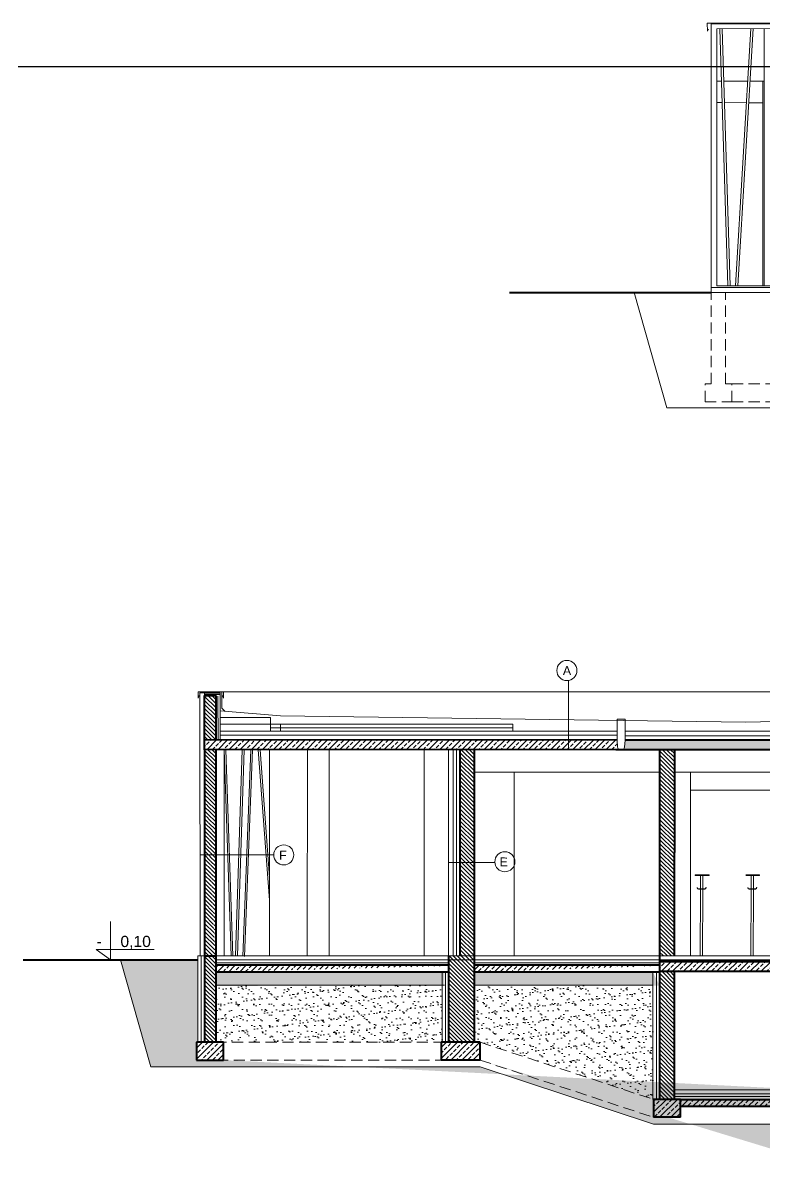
# Model space of a CAD drawing. Header units: millimetres. Extents: x -105266 to 178069, y 491 to 168574.
# Drawn here: x -82190 to -80533, y 32056 to 34628 of the extents above; entities that cross this region are included whole.
import ezdxf

# ---------------------------------------------------------------- set-up
doc = ezdxf.new("R2010")
doc.units = ezdxf.units.MM
doc.linetypes.add('HIDDENX2', pattern=[0.75, 0.5, -0.25])
for name, color, linetype, lineweight in [('A sc-murowane', 2, 'Continuous', 40), ('A-L-W', 123, 'Continuous', 15), ('A-L-W-nad', 123, 'HIDDENX2', 15), ('A-sc murowane', 2, 'Continuous', 40), ('A-sc wykończenie', 6, 'Continuous', 18), ('A-SC-MUROWANE', 2, 'Continuous', 40), ('AVG', 123, 'Continuous', 15), ('izolacja2', 4, 'BATTING', 9), ('stolarka', 1, 'Continuous', 5), ('ściany murowane', 2, 'Continuous', 40)]:
    doc.layers.add(name, color=color, linetype=linetype, lineweight=lineweight)
doc.styles.get("Standard").update_dxf_attribs({"font": 'arial.ttf'})
doc.linetypes.add('BATTING', pattern='A,0.00254,-2.54,[134,ltypeshp.shx,S=2.54,R=0,X=-2.54,Y=0],-5.08,[134,ltypeshp.shx,S=2.54,R=180,X=2.54,Y=0],-2.54', length=10.16254)
pattern_1 = [(315, (-111250.3502593951, -15442.86519388352), (4.490128060534578, 4.490128060534575), [])]
pattern_2 = [(45, (-143719.6235657406, -14209.13567902868), (-12.37436867076458, 12.37436867076458), []), (45, (-143707.2685657402, -14209.13567902868), (-12.37436867076458, 12.37436867076458), [8.4, -3.5])]
pattern_3 = [(315, (-143719.6235657406, -14209.13567902868), (4.490128060534578, 4.490128060534575), [])]
pattern_4 = [(37.50000000000001, (-111250.3502593951, -15442.86519388352), (-0.8000156479920228, 24.47066186646712), [0, -19.304, 0, -21.59, 0, -20.6375]), (7.499999999999999, (-111250.3502593951, -15442.86519388352), (22.47616415690013, 35.84125502841771), [0, -10.414, 0, -17.399, 0, -6.6675]), (327.5, (-111265.9712593953, -15442.86519388352), (39.5496185120729, 0.0718592339272881), [0, -6.35, 0, -22.86, 0, -29.845]), (317.5, (-111265.9712593953, -15442.86519388352), (38.17782262361486, 11.14646616286081), [0, -3.175, 0, -14.986, 0, -17.145])]

msp = doc.modelspace()

# ---------------------------------------------------------------- hatches: boundary and pattern name
at = {"layer": 'A-sc wykończenie'}
h = msp.add_hatch(dxfattribs=at)
h.set_pattern_fill('LINE', color=256, scale=2, angle=315)
h.set_pattern_definition([(315, (-108496.0025494739, -15445.48457257006), (4.490128060534578, 4.490128060534575), [])])
h.paths.add_polyline_path([(-81784.57361869115, 33124.83189601616), (-81784.57837068077, 33027.25709075843), (-81759.57681527102, 33027.25642097068), (-81759.5759746765, 33124.83116754763)])
h = msp.add_hatch(dxfattribs=at)
h.set_pattern_fill('JIS_STN_2.5', color=256, scale=7)
h.set_pattern_definition(pattern_2)
h.paths.add_polyline_path([(-80859.4120992047, 33005.20073481546), (-80862.22623895222, 33011.32559499006), (-80863.50748381738, 33027.20098432423), (-81784.57659364931, 33027.25709069603), (-81784.57659364931, 33006.16001561251)])
h = msp.add_hatch(dxfattribs=at)
h.set_pattern_fill('JIS_STN_2.5', color=256, scale=7)
h.set_pattern_definition(pattern_2)
h.paths.add_polyline_path([(-80849.4119088717, 33005.20055988514), (-80846.72680293184, 33011.32559499006), (-80845.41076077634, 33027.19994285751), (-78506.44765460558, 33027.12361097023), (-78506.44842104774, 33005.11895231473)])
h = msp.add_hatch(dxfattribs=at)
h.set_pattern_fill('LINE', color=256, scale=2, angle=315)
h.set_pattern_definition(pattern_1)
edge = h.paths.add_edge_path()
edge.add_line((-81784.5701976374, 33005.25709026564), (-81784.605919881, 32545.25706805535))
edge.add_line((-81759.51153214669, 33005.25556383214), (-81759.5395527703, 32545.25556468546))
edge.add_line((-81784.57793376615, 33005.25709073689), (-81759.51153214669, 33005.25556383214))
edge.add_line((-81784.60591988053, 32545.25706805535), (-81760.58903357407, 32545.25556740644))
h = msp.add_hatch(dxfattribs=at)
h.set_pattern_fill('LINE', color=256, scale=2, angle=315)
h.set_pattern_definition(pattern_1)
h.paths.add_polyline_path([(-81182.724769355, 32545.45215307853), (-81214.42982168749, 32545.45408437274), (-81214.40179301446, 33005.58622261627), (-81182.69676284652, 33005.22042750673)])
h = msp.add_hatch(dxfattribs=at)
h.set_pattern_fill('LINE', color=256, scale=2, angle=315)
h.set_pattern_definition(pattern_1)
edge = h.paths.add_edge_path()
edge.add_line((-80768.51837101739, 33005.19519807854), (-80735.6612727225, 33005.19519807854))
edge.add_line((-80735.6612727225, 33005.19519807854), (-80735.68928970883, 32545.25291016047))
edge.add_line((-80735.68928970883, 32545.25291016047), (-80768.54638800371, 32545.25491163089))
edge.add_line((-80768.54638800418, 32545.25491163089), (-80768.51837086279, 33005.19774228895))
h = msp.add_hatch(dxfattribs=at)
h.set_pattern_fill('AR-SAND', color=256, scale=0.5)
h.set_pattern_definition([(37.50000000000001, (-143719.6235657406, -14209.13567902868), (-0.8000156479920228, 24.47066186646712), [0, -19.304, 0, -21.59, 0, -20.6375]), (7.499999999999999, (-143719.6235657406, -14209.13567902868), (22.47616415690013, 35.84125502841771), [0, -10.414, 0, -17.399, 0, -6.6675]), (327.5, (-143735.2445657404, -14209.13567902868), (39.5496185120729, 0.0718592339272881), [0, -6.35, 0, -22.86, 0, -29.845]), (317.5, (-143735.2445657404, -14209.13567902868), (38.17782262361486, 11.14646616286081), [0, -3.175, 0, -14.986, 0, -17.145])])
edge = h.paths.add_edge_path()
edge.add_line((-81742.3703631011, 32312.66774431198), (-81802.36962241979, 32312.66620868993))
edge.add_line((-81802.36962241979, 32312.66620868993), (-81802.37064618079, 32352.66620868993))
edge.add_line((-81802.37064618079, 32352.66620868993), (-81799.60280491525, 32352.6662088103))
edge.add_line((-81799.60280491525, 32352.6662088103), (-81799.60750708423, 32536.38761386847))
edge.add_line((-81799.60750708423, 32536.38761386847), (-81971.99926883748, 32536.38482295095))
edge.add_line((-81971.99926883748, 32536.38482295095), (-81904.02634260172, 32297.66620868993))
edge.add_line((-81904.02634260172, 32297.66620868993), (-81169.41149269484, 32297.66681945547))
edge.add_line((-81169.41149269484, 32297.66681945547), (-80782.11866822068, 32169.97286890798))
edge.add_line((-80782.11866822068, 32169.97286890798), (-80370.82020713875, 32169.98095658609))
edge.add_line((-80370.82020713875, 32169.98095658609), (-80327.43731235314, 32056.2389955813))
edge.add_line((-81169.41150868472, 32312.66681945547), (-81742.3703631011, 32312.66620868993))
edge.add_line((-81169.41150868611, 32312.66681945547), (-80782.12888442978, 32185.00963213203))
edge.add_line((-80782.12785972815, 32184.97286609189), (-80722.1286013501, 32185.00963213203))
edge.add_line((-80722.1286013501, 32185.00963213203), (-80722.1286013501, 32209.00963269339))
edge.add_line((-80722.1286013501, 32209.00963269339), (-80496.31906920226, 32209.00963213215))
edge.add_line((-80496.31906920226, 32209.00963213215), (-80496.31851317335, 32185.00963213203))
edge.add_line((-80496.31851317335, 32185.00963213203), (-80436.3182300932, 32185.00963213203))
edge.add_line((-80436.3182300932, 32185.00963213203), (-80436.3182300932, 32209.00963213215))
edge.add_line((-80436.3182300932, 32209.00963213215), (-80303.79177117508, 32209.00963213215))
edge.add_line((-80303.79177117508, 32209.00963213215), (-80303.79177117508, 32082.45298339137))
edge.add_line((-80303.79177117508, 32082.45298339137), (-80033.80945547365, 32082.45298339137))
edge.add_line((-80033.80945547365, 32082.45298339137), (-80033.80945547365, 32185.00963213203))
edge.add_line((-80033.80945547365, 32185.00963213203), (-80033.80945547365, 32209.00963213215))
edge.add_line((-80033.80945547365, 32209.00963213215), (-79531.04576064993, 32209.00963213203))
edge.add_line((-79531.04576064993, 32209.00963213203), (-79531.04576064993, 32185.00963213203))
edge.add_line((-79531.04576064993, 32185.00963213203), (-79471.04547756977, 32185.00963213203))
edge.add_line((-79471.04547756977, 32185.00963213203), (-79471.05057769615, 32209.13568692376))
edge.add_line((-79471.05057769615, 32209.13568692376), (-79304.38489064548, 32209.1709192088))
edge.add_line((-79304.38489064548, 32209.1709192088), (-79304.37978307178, 32185.00963213203))
edge.add_line((-79304.37978307178, 32185.00963213203), (-79225.57223869741, 32185.00811635425))
edge.add_line((-80012.73377145195, 32056.2389955813), (-79976.25404510109, 32169.98690650381))
edge.add_line((-79976.25404510109, 32169.98690650381), (-79222.7614015855, 32170.00003181655))
edge.add_line((-79222.7614015855, 32170.00003181655), (-78561.40694523949, 32388.9404048127))
edge.add_line((-78561.40694523949, 32388.9404048127), (-77321.76639173573, 32388.94040481573))
edge.add_line((-77321.76639173573, 32388.94040481573), (-77276.6910993268, 32527.86365030079))
edge.add_line((-80327.43731235314, 32056.2389955813), (-80012.73377145195, 32056.2389955813))
edge.add_line((-78561.39572697479, 32403.94131755854), (-78482.58931573221, 32403.96341984709))
edge.add_line((-78482.58931573221, 32403.96341984709), (-78482.59071728095, 32531.76935620002))
edge.add_line((-78482.59071728095, 32531.76935620002), (-77400.81054850502, 32531.70346021048))
edge.add_line((-77400.81054850502, 32531.70346021048), (-77400.81054850502, 32527.85364392145))
edge.add_line((-77400.81054850502, 32527.85364392145), (-77276.6602594007, 32527.85364392157))
edge.add_line((-78561.39849598633, 32403.9404048127), (-79225.57223866854, 32185.00963213203))
h = msp.add_hatch(dxfattribs=at)
h.set_pattern_fill('LINE', color=256, scale=2, angle=315)
h.set_pattern_definition(pattern_3)
edge = h.paths.add_edge_path()
edge.add_line((-81784.60453274447, 32352.66620868993), (-81759.60453274121, 32352.66620868993))
edge.add_line((-81759.60723747613, 32545.25556486101), (-81759.60453274121, 32352.66620868999))
edge.add_line((-81784.59249907566, 32545.25706721681), (-81784.60453274447, 32352.66620868993))
edge.add_line((-81784.60591988053, 32545.25706805535), (-81760.5890335736, 32545.25556740644))
h = msp.add_hatch(dxfattribs=at)
h.set_pattern_fill('LINE', color=256, scale=2, angle=315)
h.set_pattern_definition(pattern_3)
edge = h.paths.add_edge_path()
edge.add_line((-81239.82210344935, 32352.66716988351), (-81239.81037397144, 32545.22390569451))
edge.add_line((-81239.81037397144, 32545.22390569457), (-81182.72478347013, 32545.22042836012))
edge.add_line((-81182.72478347059, 32545.22042836006), (-81182.73651275804, 32352.66681945483))
edge.add_line((-81182.73651275804, 32352.66681945488), (-81239.82210325936, 32352.67029678934))
h = msp.add_hatch(dxfattribs=at)
h.set_pattern_fill('JIS_STN_2.5', color=256, scale=7)
h.set_pattern_definition(pattern_2)
h.paths.add_polyline_path([(-80768.54684306888, 32510.17101861049), (-80768.54642534649, 32532.1951989321), (-80454.93827106312, 32532.17609567965), (-80454.93961117996, 32510.1760957204)])
h = msp.add_hatch(dxfattribs=at)
h.set_pattern_fill('JIS_STN_2.5', color=256, scale=7)
h.set_pattern_definition(pattern_2)
edge = h.paths.add_edge_path()
edge.add_line((-81239.81852931736, 32510.2193779488), (-81239.80569082845, 32523.22708265165))
edge.add_line((-81239.81256505262, 32509.25406921144), (-81759.60784172427, 32509.28573222873))
edge.add_line((-81239.81171389457, 32523.22708421167), (-81759.60692530146, 32523.02734391952))
edge.add_line((-81759.60783914264, 32509.28573222879), (-81759.60692530285, 32523.02734353919))
h = msp.add_hatch(dxfattribs=at)
h.set_pattern_fill('AR-SAND', color=256, scale=0.2)
h.set_pattern_definition([(37.50000000000001, (-105436.4981864511, -25325.86517273365), (-0.3200062591968091, 9.788264746586847), [0, -7.721600000000001, 0, -8.636000000000001, 0, -8.255]), (7.499999999999999, (-105436.4981864511, -25325.86517273365), (8.990465662760053, 14.33650201136709), [0, -4.1656, 0, -6.959600000000001, 0, -2.667]), (327.5, (-105442.7465864511, -25325.86517273365), (15.81984740482916, 0.02874369357091524), [0, -2.54, 0, -9.144, 0, -11.938]), (317.5, (-105442.7465864511, -25325.86517273365), (15.27112904944594, 4.458586465144326), [0, -1.27, 0, -5.9944, 0, -6.858000000000001])])
edge = h.paths.add_edge_path()
edge.add_line((-81249.07123139987, 32480.2193999875), (-81759.60656968059, 32478.04531734863))
edge.add_line((-81759.60656968059, 32478.04531734869), (-81759.60699100207, 32508.04531734578))
edge.add_line((-81249.05966236835, 32510.21939996329), (-81759.6069935837, 32508.04531734572))
edge.add_line((-81249.0604764295, 32478.04855582969), (-81249.06094020998, 32508.04855582964))
h = msp.add_hatch(dxfattribs=at)
h.set_pattern_fill('AR-SAND', color=256, scale=0.2)
h.set_pattern_definition([(37.50000000000001, (-104970.984733518, -25324.94414420541), (-0.3200062591968091, 9.788264746586847), [0, -7.721600000000001, 0, -8.636000000000001, 0, -8.255]), (7.499999999999999, (-104970.984733518, -25324.94414420541), (8.990465662760053, 14.33650201136709), [0, -4.1656, 0, -6.959600000000001, 0, -2.667]), (327.5, (-104977.2331335179, -25324.94414420541), (15.81984740482916, 0.02874369357091524), [0, -2.54, 0, -9.144, 0, -11.938]), (317.5, (-104977.2331335179, -25324.94414420541), (15.27112904944594, 4.458586465144326), [0, -1.27, 0, -5.9944, 0, -6.858000000000001])])
edge = h.paths.add_edge_path()
edge.add_line((-80768.5878607046, 32478.96867318674), (-81182.72735055184, 32478.97283810186))
edge.add_line((-81182.72735055184, 32478.97283810181), (-81182.72552308973, 32508.97333261448))
edge.add_line((-80783.55687342651, 32510.19805227419), (-81182.72552567135, 32508.97333261448))
edge.add_line((-80783.55640953753, 32478.96895707074), (-80783.55685441729, 32508.96844179668))
h = msp.add_hatch(dxfattribs=at)
h.set_pattern_fill('JIS_STN_2.5', color=256, scale=7)
h.set_pattern_definition(pattern_2)
edge = h.paths.add_edge_path()
edge.add_line((-80768.54683163969, 32510.19052689093), (-80768.54703274716, 32523.19930187329))
edge.add_line((-80768.54707334071, 32509.25299535041), (-81182.7269743399, 32509.25406918996))
edge.add_line((-80768.5468088274, 32523.19930306218), (-81182.72612782774, 32523.1508152304))
edge.add_line((-81182.7269717578, 32509.2540691899), (-81182.72612782821, 32523.15081485001))
h = msp.add_hatch(dxfattribs=at)
h.set_pattern_fill('LINE', color=256, scale=2, angle=315)
h.set_pattern_definition(pattern_3)
edge = h.paths.add_edge_path()
edge.add_line((-80768.54684252266, 32510.19981861093), (-80735.70117648525, 32510.19733399306))
edge.add_line((-80735.70117648525, 32510.19733399306), (-80735.71849214213, 32225.00963213209))
edge.add_line((-80735.71849214213, 32225.00963213203), (-80768.55246445324, 32225.00963213203))
edge.add_line((-80768.55246445324, 32225.00963213203), (-80768.53438184105, 32509.25274954167))
h = msp.add_hatch(dxfattribs=at)
h.set_pattern_fill('AR-SAND', color=256, scale=0.5)
h.set_pattern_definition(pattern_4)
h.paths.add_polyline_path([(-81253.94060587251, 32352.66773316824), (-81759.6045327496, 32352.66681945186), (-81759.60680840045, 32480.22047141766), (-81253.94257773805, 32480.21932450858)])
h = msp.add_hatch(dxfattribs=at)
h.set_pattern_fill('AR-SAND', color=256, scale=0.5)
h.set_pattern_definition(pattern_4)
edge = h.paths.add_edge_path()
edge.add_line((-81169.41150868658, 32352.66681945547), (-80782.12888442978, 32225.00963213209))
edge.add_line((-81169.41150868658, 32352.66681945488), (-81182.73651275804, 32352.66681945488))
edge.add_line((-81182.73651275804, 32352.66681945488), (-81182.73848421333, 32480.19188118553))
edge.add_line((-81182.73848421287, 32480.19188118553), (-80783.55640955057, 32480.19188118553))
edge.add_line((-80783.55640955057, 32480.19188118553), (-80783.55246453427, 32225.00550933742))
h = msp.add_hatch(dxfattribs=at)
h.set_pattern_fill('JIS_STN_2.5', color=256, scale=7)
h.set_pattern_definition(pattern_2)
edge = h.paths.add_edge_path()
edge.add_line((-81742.3703631011, 32312.66620868993), (-81742.3703631011, 32352.66620868993))
edge.add_line((-81742.3703631011, 32352.66620868993), (-81802.37064618079, 32352.66620868993))
edge.add_line((-81802.37064618079, 32352.66620868993), (-81802.36962242026, 32312.66620868993))
edge.add_line((-81802.36962241979, 32312.66620868993), (-81745.64122031184, 32312.66620868993))
h = msp.add_hatch(dxfattribs=at)
h.set_pattern_fill('JIS_STN_2.5', color=256, scale=7)
h.set_pattern_definition(pattern_2)
h.paths.add_polyline_path([(-81169.41149815192, 32312.66681945547), (-81169.41150868658, 32352.66681945547), (-81256.38023516929, 32352.66681945151), (-81256.38809147172, 32312.66681945151)])
h = msp.add_hatch(dxfattribs=at)
h.set_pattern_fill('JIS_STN_2.5', color=256, scale=7)
h.set_pattern_definition(pattern_2)
edge = h.paths.add_edge_path()
edge.add_line((-80722.1286013501, 32194.98120952213), (-80722.1286013501, 32225.00963213197))
edge.add_line((-80722.1286013501, 32225.00963213203), (-80782.12888442978, 32225.00963213203))
edge.add_line((-80782.12888442978, 32225.00963213203), (-80782.12786066925, 32185.00963213203))
edge.add_line((-80782.12786066925, 32185.00963213203), (-80722.1286013501, 32185.00963213203))
h = msp.add_hatch(dxfattribs=at)
h.set_pattern_fill('JIS_STN_2.5', color=256, scale=7)
h.set_pattern_definition(pattern_2)
h.paths.add_polyline_path([(-80722.1286013501, 32209.00963213215), (-80722.1288087724, 32225.00963213203), (-80496.31851317335, 32225.00963213203), (-80496.31906920226, 32209.00963213215)])

# ---------------------------------------------------------------- linework, layer by layer
at = {"color": 1}
msp.add_xline((57065.48079975078, 34530.79983537231), (1, 0), dxfattribs=at)
at = {"layer": 'A sc-murowane', "linetype": 'Continuous', "ltscale": 50}
msp.add_line((-81759.58179190636, 33126.59337230412), (-81759.57681527661, 33027.2562133968), dxfattribs=at)
at = {"layer": 'A-L-W'}
for p, q in [((-80661.58506412452, 34609.80369302946), (-80662.11483839175, 34627.76641690895)), ((-80662.11483839175, 34627.76641690895), (-80031.57612577101, 34627.57623637399)), ((-80659.1190264227, 34614.380645226), (-80661.58506412452, 34609.80369302946)), ((-80621.20076886026, 34026.59532908969), (-80094.81500798205, 34026.60335383601)), ((-81798.334379988, 33134.70517327568), (-81798.33859004613, 33120.74683191198)), ((-81798.33859004613, 33120.74683191198), (-81796.35039841218, 33126.29206412287)), ((-81798.334379988, 33134.70517327568), (-81744.50371536586, 33134.87678505016)), ((-81784.5738015908, 33132.83182172025), (-81794.59678989483, 33132.83211380093)), ((-81784.5738015908, 33132.83182172025), (-81784.57398336494, 33126.59410107591)), ((-81745.56529027104, 33134.87340075699), (-81745.57575848253, 33098.23298218312)), ((-81742.43775510063, 33120.74850371866), (-81744.42260131214, 33126.29493426102)), ((-81742.4335450425, 33134.70684508224), (-81742.43775510063, 33120.74850371866)), ((-81745.57575848253, 33098.23298218312), (-81739.08987928016, 33091.80721123623)), ((-81749.57997006198, 33077.25495899051), (-81636.96071737978, 33077.25464998245)), ((-81636.96071737978, 33077.25464998245), (-81636.96254493177, 33047.25268515445)), ((-80577.17603179414, 33067.09341940448), (-79530.30063055616, 33092.11979989674)), ((-81636.96254493177, 33047.25268515445), (-81636.96163115578, 33062.25366756845)), ((-81615.15996644806, 33062.25366756845), (-81615.16088058401, 33047.24677087671)), ((-81784.57793376615, 33005.25709073689), (-81759.51153214669, 33005.25556383214))]:
    msp.add_line(p, q, dxfattribs=at)
for points in [[(-81615.15996644806, 33081.45435908881), (-81749.57903024481, 33092.68345351391), (-81749.57903024481, 33092.68345351391)], [(-80782.12785972815, 32184.97286609189), (-80722.1286013501, 32185.00963213203), (-80722.1286013501, 32209.00963269339), (-80496.31906920226, 32209.00963213215), (-80496.31851317335, 32185.00963213203), (-80436.3182300932, 32185.00963213203), (-80436.3182300932, 32209.00963213215), (-80303.79177117508, 32209.00963213215), (-80303.79177117508, 32082.45298339137), (-80033.80945547365, 32082.45298339137), (-80033.80945547365, 32185.00963213203), (-80033.80945547365, 32209.00963213215), (-79531.04576064993, 32209.00963213203), (-79531.04576064993, 32185.00963213203), (-79471.04547756977, 32185.00963213203), (-79471.05057769615, 32209.13568692376), (-79304.38489064548, 32209.1709192088), (-79304.37978307178, 32185.00963213203), (-79225.57223869741, 32185.00811635425)]]:
    msp.add_lwpolyline(points, dxfattribs=at)
at = {"layer": 'A-L-W-nad', "linetype": 'HIDDENX2', "ltscale": 50}
for p, q in [((-80653.19791823879, 33822.07610678185), (-80653.15593874102, 34026.59484193347)), ((-80621.199119976, 33822.02749201273), (-80621.20076886026, 34026.59532908969)), ((-80667.19836261097, 33782.07587626205), (-80667.19924073873, 33822.07587625262)), ((-80667.19903949669, 33822.07587625635), (-80653.19791823879, 33822.07610678185)), ((-80094.79882142527, 33822.03594909621), (-80621.199119976, 33822.02749201273)), ((-80621.19907609952, 33822.07663364233), (-80607.19903951159, 33822.07686415211)), ((-80607.1984297095, 33782.0768641485), (-80607.19903951159, 33822.07686415211)), ((-80667.19836261097, 33782.07587626205), (-80607.1984297095, 33782.0768641485)), ((-80607.25906691162, 33782.07686332312), (-80109.01932196665, 33782.03066800594)), ((-81248.22068894023, 32352.66681945186), (-81759.6045327496, 32352.66681945186)), ((-81169.41150868658, 32352.66681945547), (-80782.12888442978, 32225.00963213203)), ((-81169.41150868472, 32312.66681945547), (-81742.3703631011, 32312.66620868993)), ((-81169.41150868611, 32312.66681945547), (-80782.12888442978, 32185.00963213203))]:
    msp.add_line(p, q, dxfattribs=at)
at = {"layer": 'A-sc murowane', "linetype": 'Continuous', "ltscale": 50}
msp.add_line((-81103.93602439176, 34026.58480133828), (-80653.16032287126, 34026.59013488669), dxfattribs=at)
at = {"layer": 'A-sc wykończenie'}
for p, q in [((-80538.15889076956, 34041.44217991795), (-80538.36636059379, 34498.07324749198)), ((-80971.88145007726, 33005.19832149394), (-80971.88145007726, 33160.26008400928)), ((-81794.59092675449, 32770.67268324482), (-81630.0716114754, 32770.6553514132)), ((-81136.41038829947, 32753.9473794012), (-81239.79765929954, 32753.95406242869)), ((-80658.18716789337, 32724.56411806728), (-80689.29421684725, 32724.5747435355)), ((-80658.18648473846, 32726.56411795063), (-80689.29353369234, 32726.57474341885)), ((-80677.18602353634, 32724.57060764906), (-80677.30359591005, 32695.07064608812)), ((-80672.18599063272, 32724.56889975026), (-80672.30356300643, 32695.06893818932)), ((-80545.18176750673, 32724.56382507949), (-80576.28881646061, 32724.57445054771)), ((-80545.18108435182, 32726.56382496272), (-80576.2881333057, 32726.57445043106)), ((-80564.1806231497, 32724.57031466115), (-80564.29819552341, 32695.07035310032)), ((-80559.18059024608, 32724.56860676246), (-80559.29816261979, 32695.06864520152)), ((-80667.78834268471, 32695.06739589166), (-80681.81749634558, 32695.07218793502)), ((-80667.38075344704, 32694.56725663914), (-80681.79840006187, 32694.57218138293)), ((-80677.30558866236, 32694.57064673958), (-80677.90065681536, 32545.26271754516)), ((-80672.30555575874, 32694.56893884089), (-80672.90069652555, 32545.24279015652)), ((-80554.78294229807, 32695.06710290375), (-80568.81209595848, 32695.07189494722)), ((-80554.37535305994, 32694.56696365135), (-80568.79299967477, 32694.57188839513)), ((-80564.30018827572, 32694.57035375178), (-80564.89525642872, 32545.26242455737)), ((-80559.30015537163, 32694.5686458531), (-80559.89529613892, 32545.24249716873))]:
    msp.add_line(p, q, dxfattribs=at)
msp.add_circle((-80975.5209445499, 33182.38712485672), 22.42435855667246, dxfattribs=at)
for centre, radius, start, end in [((-80684.66570399536, 32697.41136601918), 0.2528120265525919, 353.5132131139089, 190.6205279581231), ((-80682.01092396092, 32697.46954869282), 2.905151282467157, 182.0668705313441, 274.1951720931587), ((-80682.01092396092, 32697.46954869282), 2.405151282469991, 182.0668705313441, 274.6128355362412), ((-80667.59327734608, 32697.46462394904), 2.405151282469991, 265.3480225598933, 357.8939875716005), ((-80667.59327734608, 32697.46462394904), 2.905151282467158, 274.1951720931587, 357.8939875716005), ((-80664.93853767889, 32697.40462766298), 0.252812026552592, 349.3403301498934, 186.4476449874675), ((-80571.66030360872, 32697.41107303138), 0.2528120265525919, 353.5132131139089, 190.6205279581231), ((-80569.00552357428, 32697.46925570503), 2.905151282467157, 182.0668705313441, 274.1951720931587), ((-80569.00552357428, 32697.46925570503), 2.405151282469991, 182.0668705313441, 274.6128355362412), ((-80554.58787695898, 32697.46433096124), 2.405151282469991, 265.3480225598933, 357.8939875716005), ((-80554.58787695898, 32697.46433096124), 2.905151282467158, 274.1951720931587, 357.8939875716005), ((-80551.93313729225, 32697.40433467519), 0.252812026552592, 349.3403301498934, 186.4476449874675)]:
    msp.add_arc(centre, radius, start, end, dxfattribs=at)
at = {"layer": 'A-SC-MUROWANE'}
for p, q in [((-81784.57793376615, 33005.25709073689), (-81784.57054259509, 33126.59410097556)), ((-81759.5047273568, 33116.96625904147), (-81759.51019202985, 33027.25556379127)), ((-80863.53223705545, 33027.20098583204), (-81784.57659364931, 33027.25709069603)), ((-78506.44765460558, 33027.12361097023), (-80845.41076077634, 33027.19994285751)), ((-81784.5701976374, 33005.25709026564), (-81784.605919881, 32545.25706805535)), ((-80862.41209922146, 33005.20091755864), (-81784.57787876503, 33006.16001694907)), ((-81759.51153214669, 33005.25556383214), (-81759.5395527703, 32545.25556468546)), ((-81214.40181517901, 33005.22235880095), (-81214.42983580308, 32545.22235965439)), ((-81182.69676284652, 33005.22042750673), (-81182.72478347059, 32545.22042836017)), ((-78506.83260076467, 33005.11896569609), (-80866.05943037636, 33005.20113973368)), ((-80768.51837101739, 33005.19519807854), (-80768.54639164146, 32545.19519893198)), ((-80735.6612727225, 33005.19319660812), (-80735.68929334657, 32545.19319746156)), ((-82189.64847417662, 32536.34312330758), (-81799.60750646584, 32536.34943783308)), ((-81784.60591988053, 32545.25706805535), (-81760.58903357407, 32545.25556740644)), ((-81784.59249907566, 32545.25706721681), (-81784.60453274447, 32352.66620868993)), ((-81759.60723747613, 32545.25556486101), (-81759.60453274121, 32352.66620868993)), ((-81239.81037397144, 32545.22390569457), (-81239.82210344935, 32352.66716988351)), ((-81182.72478347059, 32545.22042836017), (-81182.73651275804, 32352.66681945488)), ((-80768.54639164146, 32545.19519893198), (-80768.5524645366, 32225.00522483933)), ((-80454.93794698475, 32532.17609565753), (-80768.54517832745, 32532.19981854795)), ((-81239.81262996767, 32509.2540692154), (-81759.60784172427, 32509.28573222879)), ((-81239.81171625174, 32524.25406918758), (-81759.60692800835, 32524.28573220097)), ((-80768.54707334537, 32509.25274958219), (-81182.72697433943, 32509.2540691899)), ((-80768.54678897114, 32524.24621364068), (-81182.7260606235, 32524.25406918758)), ((-80454.93961117996, 32510.1760957204), (-80768.54684252266, 32510.19981861093)), ((-80735.69691905353, 32510.19733367093), (-80735.71849214213, 32225.00963213203)), ((-81742.3703631011, 32352.66620868993), (-81802.37064618079, 32352.66620868993)), ((-81802.37064618079, 32352.66620868993), (-81802.36962241979, 32312.66620868993)), ((-81742.3703631011, 32312.66620868993), (-81742.3703631011, 32352.66620868993)), ((-81256.38023516929, 32352.66681945151), (-81256.38809147172, 32312.66681945151)), ((-81169.41150868658, 32352.66681945547), (-81256.38023516929, 32352.66681945151)), ((-81169.41150868658, 32312.66681945547), (-81169.41150868658, 32352.66681945547)), ((-81802.36962241979, 32312.66620868993), (-81742.3703631011, 32312.66620868993)), ((-81169.41150868658, 32312.66681945547), (-81256.38809147172, 32312.66681945151)), ((-80722.1286013501, 32225.00963213203), (-80782.12888442978, 32225.00963213203)), ((-80782.12888442978, 32225.00963213203), (-80782.12785972815, 32184.97286609189)), ((-80722.1286013501, 32185.00963213203), (-80722.1286013501, 32225.00963213203)), ((-80722.1286013501, 32185.00963213203), (-80782.12888442978, 32185.00963213203))]:
    msp.add_line(p, q, dxfattribs=at)
msp.add_lwpolyline([(-80722.1286013501, 32209.00963213215), (-80722.1288087724, 32225.00963213203), (-80496.31851317335, 32225.00963213203), (-80496.31906920226, 32209.00963213215), (-80722.1286013501, 32209.00963213215)], dxfattribs=at)
at = {"layer": 'AVG', "linetype": 'Continuous', "ltscale": 50}
for p, q in [((-80630.23512093557, 34498.07324749105), (-80640.84842674268, 34498.07324749198)), ((-80571.89504786787, 34498.07324749198), (-80625.23276301494, 34498.07324749198)), ((-80535.16331419928, 34498.07324749198), (-80566.88637802025, 34498.07324749198)), ((-80628.76515861807, 34450.21462917574), (-80640.8476971362, 34450.21444497748)), ((-80574.72735251134, 34449.99862134982), (-80623.76218644736, 34450.19463056386)), ((-80539.9036707326, 34449.85941903283), (-80569.71986194162, 34449.978604674)), ((-80752.22325779984, 33769.07447634301), (-80825.54770988945, 34026.58746811248)), ((-80752.22325779984, 33769.07447634301), (-80051.29335592288, 33769.08601700807)), ((-81794.59678989483, 33132.83211380093), (-81794.58727742938, 32545.25808668639)), ((-81749.5765846383, 33132.83170131665), (-81749.58301578203, 33027.25495908329)), ((-80863.50748381738, 33027.20098432423), (-80863.50465523472, 33073.63635617252)), ((-80863.50465523472, 33073.63635617252), (-80845.22285280444, 33073.63632014058)), ((-80845.52238399695, 33027.19994965977), (-80845.22285280444, 33073.63632014058)), ((-80862.22623895222, 33011.32559499006), (-80863.53223705545, 33027.20098583204)), ((-81740.66166603306, 33005.25441560383), (-81740.68968658868, 32545.25553630946)), ((-81639.51153236927, 33005.24825410418), (-81639.53955299288, 32545.24825495762)), ((-81554.95436761642, 33005.24310335518), (-81554.98238749962, 32545.2552567504)), ((-81506.28653048511, 33005.24013878313), (-81506.31455019276, 32545.25518348698)), ((-81294.15901312951, 33005.22721716274), (-81294.18703206928, 32545.25486415568)), ((-81239.78235334784, 33005.22390484113), (-81239.81037397144, 32545.22390569457)), ((-81229.51585038585, 33005.22327946326), (-81229.54387100946, 32545.2232803167)), ((-80859.4120992047, 33005.20073481546), (-80862.22623895222, 33011.32559499006)), ((-80849.41209922332, 33005.20012567147), (-80846.72680293184, 33011.32559499006)), ((-81093.44343550291, 32955.21499060107), (-81093.46840799667, 32545.25456199901)), ((-80699.85710205018, 32955.19101552585), (-80699.88207311902, 32545.25396950416)), ((-80478.79273686811, 32915.17754944858), (-80699.85953862613, 32915.19101560001)), ((-81994.62933474706, 32622.18039443741), (-81994.62799032146, 32536.34628057039)), ((-82026.70727537127, 32559.75531870897), (-81897.08924727628, 32559.75927075862)), ((-81994.62799032146, 32536.34628057039), (-82026.70727537127, 32559.75531870897)), ((-81799.60765069045, 32545.25800540963), (-81799.60453274261, 32352.66596584908)), ((-81799.60765069045, 32545.25800540963), (-81784.60591988053, 32545.25706805535)), ((-80768.54656124415, 32536.25299534913), (-81759.53957610458, 32536.25556468558)), ((-80454.93823272336, 32545.2521822604), (-81759.5395527703, 32545.25556468546)), ((-80454.9376444041, 32536.17609564601), (-80768.5448757468, 32536.19981853654)), ((-81253.93101051843, 32510.1896684837), (-81253.94060587251, 32352.66773316824)), ((-80783.55707442175, 32508.1544060812), (-80783.55246453427, 32225.00550933742)), ((-81249.0614898002, 32480.21939996713), (-81759.60680840045, 32480.22047141766)), ((-80783.55640964603, 32480.19805228246), (-81182.7269801723, 32480.19188136329)), ((-80478.82585106624, 32246.20102699079), (-80735.71775224034, 32246.19711067576)), ((-80478.82571386147, 32237.20102699184), (-80735.71761503557, 32237.19711067692))]:
    msp.add_line(p, q, dxfattribs=at)
at = {"layer": 'AVG'}
for p, q in [((-81749.57594274331, 33131.70670131246), (-81784.57380546138, 33131.70682172025)), ((-81749.57593275627, 33132.83170131246), (-81784.5738015908, 33132.83182172025)), ((-81744.50371536586, 33134.87678505016), (-78559.44361973528, 33134.68276902685)), ((-81615.15996644806, 33081.45435908881), (-80577.17603179414, 33067.09341940448)), ((-80863.50479097033, 33047.20098419722), (-81749.58179749429, 33047.25495904616)), ((-81636.96163115578, 33062.25366756845), (-81096.33400822684, 33062.25366756845)), ((-81096.33400822684, 33062.27503759415), (-81096.33492558982, 33047.21516690509)), ((-78544.76384639341, 33047.05973948458), (-80845.24169790113, 33047.19987171191)), ((-80846.72680293184, 33011.32559499006), (-80845.41076077634, 33027.19994285751)), ((-81740.66166603306, 33005.25441560383), (-81725.29463773474, 32545.6144815396)), ((-81736.66389965845, 33005.38807193878), (-81721.29687136013, 32545.74813787466)), ((-81715.12527525538, 32545.25544953313), (-81700.18722771082, 33005.25195012767)), ((-81711.12738274431, 32545.12562091848), (-81696.18933519928, 33005.12212151302)), ((-81699.20460006615, 32544.42102446572), (-81681.47626954943, 33005.2508103609)), ((-81695.20755673593, 32544.26725639905), (-81677.47922621967, 33005.09704229423)), ((-81664.39509270454, 33004.95346972988), (-81639.53195677671, 32669.9513841544)), ((-81660.40606398016, 33005.24952688198), (-81639.23788563881, 32720.03273392016)), ((-80768.52141673744, 32955.19519817132), (-81182.69980856657, 32955.2204275994)), ((-80478.79030029217, 32955.1775493743), (-80735.66431844255, 32955.1931967009)), ((-80689.29421684725, 32724.5747435355), (-80689.29353369234, 32726.57474341885)), ((-80658.18716789337, 32724.56411806728), (-80658.18648473846, 32726.56411795063)), ((-80545.18176750673, 32724.56382507949), (-80545.18108435182, 32726.56382496272)), ((-81971.98839861315, 32536.34664709157), (-81799.60750646584, 32536.34943783308)), ((-81799.60750646584, 32536.34943783308), (-81799.60750646584, 32352.66620868993)), ((-81799.60750646584, 32352.66620868993), (-81802.37064617893, 32352.66613797007))]:
    msp.add_line(p, q, dxfattribs=at)
at = {"layer": 'AVG', "linetype": 'Continuous', "ltscale": 50}
msp.add_lwpolyline([(-81742.3703631011, 32312.66774431198), (-81802.36962241979, 32312.66620868993), (-81802.37064618079, 32352.66620868993), (-81799.60280491525, 32352.6662088103), (-81799.60750708423, 32536.38761386847), (-81971.99926883748, 32536.38482295095), (-81904.02634260172, 32297.66620868993), (-81169.41149269484, 32297.66681945547), (-80782.11866822068, 32169.97286890798), (-80370.82020713875, 32169.98095658609), (-80327.43731235314, 32056.2389955813)], dxfattribs=at)
at = {"layer": 'izolacja2', "linetype": 'BATTING', "ltscale": 0.25}
msp.add_line((-81749.57596602125, 33129.0844905025), (-81784.57375980329, 33129.08480119031), dxfattribs=at)
at = {"layer": 'izolacja2', "linetype": 'BATTING', "ltscale": 0.5}
msp.add_line((-81754.324508514, 33027.25595688775), (-81754.57598563257, 33124.83141804418), dxfattribs=at)
at = {"layer": 'izolacja2', "ltscale": 1.3}
msp.add_line((-81749.5808837779, 33062.25495901833), (-81636.96163149478, 33062.24809888414), dxfattribs=at)
at = {"layer": 'izolacja2', "ltscale": 0.75}
for p, q in [((-81636.96208804354, 33054.75317636145), (-81096.33446690833, 33054.74510224968)), ((-81792.10678528549, 32545.25753673249), (-81792.10678528549, 32352.66620868993)), ((-80775.58324091622, 32225.00963213203), (-80775.58785074178, 32509.25303426619))]:
    msp.add_line(p, q, dxfattribs=at)
at = {"layer": 'izolacja2'}
for p, q in [((-81749.58237239506, 33037.81710942196), (-80863.50684041178, 33037.76344367083)), ((-80845.24169790113, 33036.87117755519), (-78544.76447555955, 33036.73104536616))]:
    msp.add_line(p, q, dxfattribs=at)
at = {"layer": 'izolacja2', "ltscale": 0.8}
msp.add_line((-81221.79056175958, 33005.22280888203), (-81221.79175431488, 32545.25417047286), dxfattribs=at)
at = {"layer": 'izolacja2', "linetype": 'BATTING', "ltscale": 0.6}
for p, q in [((-81759.60704299455, 32529.95720184398), (-81239.81121287841, 32530.00161563432)), ((-81182.7443322127, 32529.93454100018), (-80768.60051280001, 32529.96926801164))]:
    msp.add_line(p, q, dxfattribs=at)
at = {"layer": 'izolacja2', "ltscale": 0.2}
msp.add_line((-80768.5448757468, 32533.90293258523), (-80454.93153861698, 32533.88874415694), dxfattribs=at)
at = {"layer": 'izolacja2', "ltscale": 0.7}
msp.add_line((-81246.5123747538, 32509.2540692154), (-81246.51232997022, 32352.66643759901), dxfattribs=at)
at = {"layer": 'izolacja2', "ltscale": 0.6}
msp.add_line((-80735.71791787652, 32231.53287937296), (-80478.81919746354, 32231.53679579184), dxfattribs=at)
at = {"layer": 'izolacja2'}
msp.add_lwpolyline([(-80859.41217887003, 33005.20090820374), (-80862.22623895222, 33011.32559499006)], dxfattribs=at)
at = {"layer": 'stolarka', "linetype": 'Continuous', "ltscale": 50}
for p, q in [((-80086.3199631802, 34625.71590774939), (-80653.16517476013, 34625.72416765861)), ((-80653.16517475827, 34625.72416765861), (-80653.16032287126, 34026.59013488669)), ((-80090.35455166476, 34617.71099197761), (-80640.85021021424, 34615.06059246663)), ((-80640.85021094253, 34615.10836104363), (-80640.84146541843, 34041.44295425971)), ((-80616.2098602799, 34041.44276850975), (-80633.83084706424, 34615.14188419063)), ((-80611.20750120303, 34041.44273078629), (-80628.82922281904, 34615.16577099696)), ((-80598.79732672565, 34041.44263719967), (-80564.97860559096, 34615.47070940364)), ((-80593.78865910156, 34041.44259942872), (-80559.96852607859, 34615.49463659026)), ((-80535.16515311619, 34615.57459387429), (-80535.15616784964, 34041.44215727401)), ((-80091.84553868903, 34037.43881421468), (-80653.15615217036, 34037.44304712607)), ((-80094.79813574647, 34026.60335409328), (-80653.15593874102, 34026.59484193347)), ((-80092.84188690616, 34041.43882172836), (-80640.84146541843, 34041.44295425971))]:
    msp.add_line(p, q, dxfattribs=at)
for centre, radius in [((-81607.64725301854, 32770.65323456064), 22.42435855667246), ((-81114.04074323803, 32755.51289417049), 22.42435855667247)]:
    msp.add_circle(centre, radius, dxfattribs=at)
at = {"layer": 'ściany murowane', "linetype": 'Continuous', "ltscale": 50}
msp.add_line((-81784.57380248394, 33126.59410107056), (-81759.57552148748, 33126.59337259376), dxfattribs=at)

# ---------------------------------------------------------------- texts
at = {"layer": 'AVG', "linetype": 'Continuous', "ltscale": 50, "insert": (-81972.21361142324, 32590.05114116638), "char_height": 25, "width": 52.5, "attachment_point": 1}
msp.add_mtext('0,10', dxfattribs=at)
at = {"layer": 'AVG', "linetype": 'Continuous', "ltscale": 50, "insert": (-82025.59080779666, 32590.0968371241), "char_height": 25, "attachment_point": 1}
msp.add_mtext_dynamic_manual_height_columns('- ', width=41.71742573752999, gutter_width=12.5, heights=[0], dxfattribs=at)
at = {"layer": 'stolarka', "linetype": 'Continuous', "ltscale": 50, "char_height": 20}
for s, insert, attachment_point, rotation in [('A', (-80984.72999692263, 33192.05773172587), 1, 0.4888016115519233), ('F', (-81600.83984002864, 32780.0096816976), 3, 359.5022995463717), ('E', (-81107.23364355482, 32764.8695692504), 3, 359.50421811242944)]:
    msp.add_mtext_dynamic_manual_height_columns(s, width=21.24681209772825, gutter_width=12.5, heights=[0], dxfattribs=dict(at, insert=insert, attachment_point=attachment_point, rotation=rotation))

doc.saveas('drawing.dxf')
